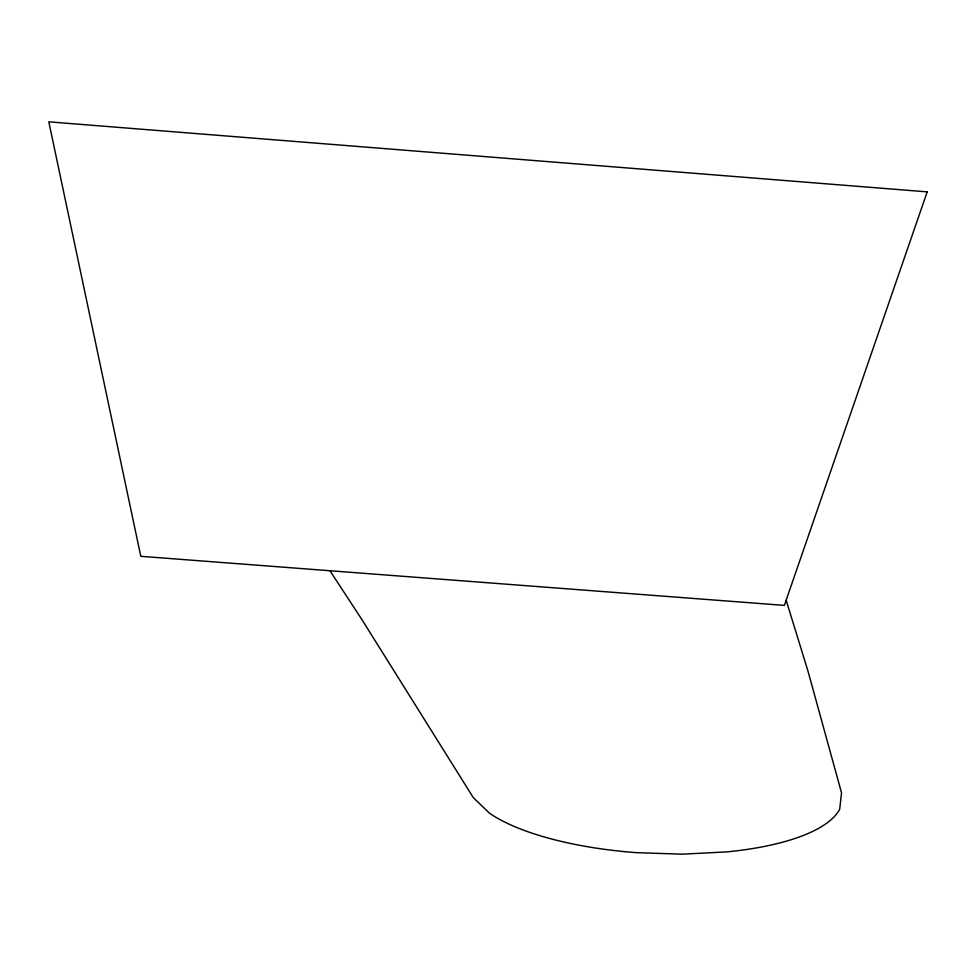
<?xml version="1.0" encoding="UTF-8"?>
<svg xmlns="http://www.w3.org/2000/svg" width="976" height="976" viewBox="0 0 976 976"><rect width="100%" height="100%" fill="white"/><g stroke="black" fill="none" stroke-linecap="round" stroke-linejoin="round"><path stroke-width="1.46" d="M329.912 570.728L361.998 619.711L473.311 797.636L489.537 813.24A183.866 61.037 2.9 0 0 636.498 852.658L682.236 854.171L726.522 851.914A190.82 63.489 2.9 0 0 839.714 809.141L841.532 792.841L808.079 671.464L786.156 600.203M927.2 191.869L784.362 605.388L140.788 556.308L48.8 121.829L927.2 191.869"/></g></svg>
